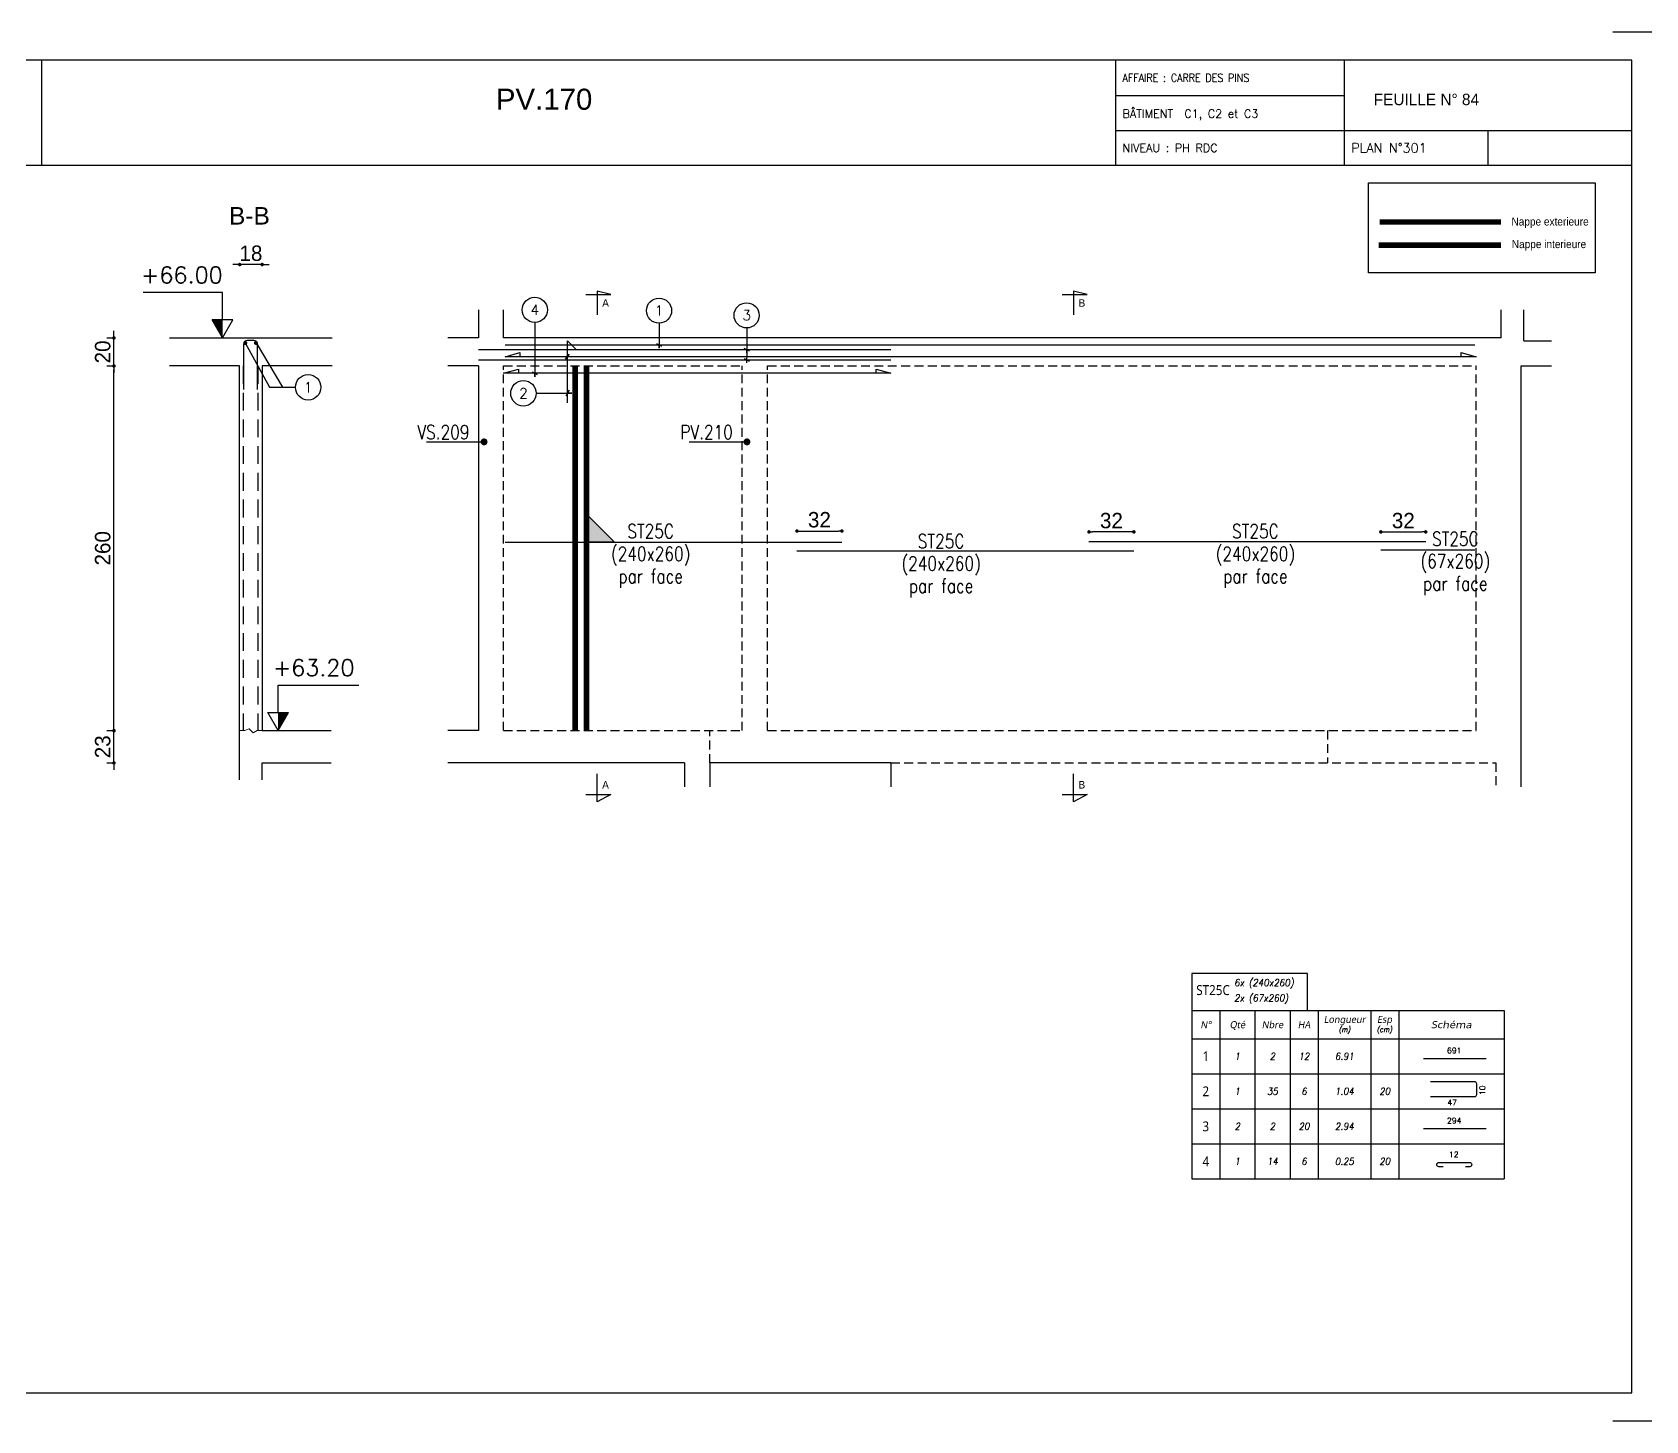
# Model space of a CAD drawing. Header units: metres. Extents: x -5618 to 118954, y -306 to 4637.
# Drawn here: x 83008 to 84158, y 604 to 1594 of the extents above; entities that cross this region are included whole.
import ezdxf
from ezdxf.enums import TextEntityAlignment as Align

# ---------------------------------------------------------------- set-up
doc = ezdxf.new("R2010")
doc.units = ezdxf.units.M
doc.linetypes.add('CACHE', pattern=[9.525, 6.35, -3.175])
doc.linetypes.add('CACHEX2', pattern=[19.05, 12.7, -6.35])
for name, color, linetype in [('COTATION', 1, 'Continuous'), ('GO-CARTOUCHE', 7, 'Continuous'), ('GO-FER-HA', 140, 'Continuous'), ('GO-TEXTE', 9, 'Continuous'), ('GO-TEXTE-FER', 3, 'Continuous'), ('K_ENT_M_Building_V.76', 7, 'Continuous'), ('STR_COTATION', 1, 'Continuous'), ('STR_TS', 22, 'Continuous'), ('STR_TS_TXT', 7, 'Continuous'), ('STR_VOI-POT', 6, 'Continuous')]:
    doc.layers.add(name, color=color, linetype=linetype)
doc.layers.add('Kofragna_forma', color=7, linetype='Continuous', lineweight=70)
doc.styles.add('ARIAL', font='ARIAL.TTF')
doc.styles.add('GrDimensions', font='simplex.shx')
doc.styles.add('Lucida', font='LSANSI.TTF')
doc.styles.add('schéma', font='simplex.shx')
doc.styles.add('Tableau', font='romans.shx', dxfattribs={"width": 0.9, "oblique": 10})
doc.styles.add('Tableau2', font='trebuc.TTF', dxfattribs={"width": 0.9, "oblique": 10})
doc.styles.add('TEXTE', font='romans.shx')
doc.styles.add('TEXTE TS', font='romans.shx', dxfattribs={"width": 0.7, "oblique": 15})
doc.styles.add('TEXTEBA', font='ARIAL.TTF')
doc.dimstyles.new('COUPE-20', dxfattribs={"dimscale": 0.5, "dimtxt": 22, "dimasz": 5, "dimexe": 0.05, "dimexo": 0, "dimgap": 5, "dimtad": 1, "dimdec": 0, "dimdsep": 46, "dimtxsty": 'Standard', "dimblk1": 'DOT', "dimblk2": 'DOT', "dimsah": 1, "dimcen": 0, "dimdle": 150, "dimclrd": 1, "dimclre": 1, "dimclrt": 7, "dimadec": 0, "dimazin": 0, "dimtfac": 1, "dimtdec": 0, "dimtix": 1, "dimtmove": 2, "dimatfit": 3, "dimldrblk": 'DOT', "dimfxl": 0, "dimtvp": 1, "dimtolj": 1, "dimtzin": 0, "dimarcsym": 0})

# ---------------------------------------------------------------- blocks, each defined once
blk = doc.blocks.new('ime')
at = {"layer": 'COTATION', "const_width": 2.5}
blk.add_lwpolyline([(1.2, 0, -1), (-1.2, 0, -1)], format="xyb", close=True, dxfattribs=at)
at = {"layer": 'COTATION'}
blk.add_lwpolyline([(41.1, 0), (0, 0)], dxfattribs=at)
at = {"layer": 'COTATION', "color": 7, "style": 'TEXTE TS', "width": 0.8}
blk.add_attdef('NAME', (9.1, 2), '', height=10, dxfattribs=at)
blk = doc.blocks.new('_DOT')
at = {"color": 0, "linetype": 'ByBlock'}
blk.add_line((-0.5, 0), (-1, 0), dxfattribs=at)
at = {"color": 0, "linetype": 'ByBlock', "const_width": 0.5}
blk.add_lwpolyline([(-0.25, 0, 1), (0.25, 0, 1)], format="xyb", close=True, dxfattribs=at)
blk = doc.blocks.new('*D1205')
at = {"layer": 'COTATION', "color": 1, "lineweight": -2, "ltscale": 4.5}
for p, q in [((83061.3, 1095.8), (83066.3, 1095.8)), ((83066.3, 1098.3), (83066.3, 1100.8)), ((83066.3, 1072.8), (83066.3, 1095.8)), ((83061.3, 1072.8), (83066.3, 1072.8)), ((83066.3, 1070.3), (83066.3, 1067.8))]:
    blk.add_line(p, q, dxfattribs=at)
at = {"layer": 'DEFPOINTS', "color": 0, "lineweight": -3, "ltscale": 4.5}
for p in [(83047.5, 1095.8), (83066.3, 1095.8), (83047.5, 1072.8)]:
    blk.add_point(p, dxfattribs=at)
at = {"layer": 'COTATION', "color": 1, "lineweight": -2, "ltscale": 4.5, "xscale": 2.5, "yscale": 2.5, "zscale": 2.5}
for p, rotation in [((83066.3, 1095.8), 270), ((83066.3, 1072.8), 90)]:
    blk.add_blockref('_DOT', p, dxfattribs=dict(at, rotation=rotation))
at = {"layer": 'COTATION', "color": 7, "lineweight": -3, "ltscale": 4.5, "insert": (83058.3, 1084.3), "char_height": 11, "attachment_point": 5, "rotation": 90}
blk.add_mtext('\\A1;23', dxfattribs=at)
blk = doc.blocks.new('*D1206')
at = {"layer": 'COTATION', "color": 1, "lineweight": -2, "ltscale": 4.5}
for p, q in [((83061.3, 1355.8), (83066.3, 1355.8)), ((83066.3, 1098.3), (83066.3, 1353.3)), ((83061.3, 1095.8), (83066.3, 1095.8))]:
    blk.add_line(p, q, dxfattribs=at)
at = {"layer": 'DEFPOINTS', "color": 0, "lineweight": -3, "ltscale": 4.5}
for p in [(83047.5, 1355.8), (83066.3, 1355.8), (83047.5, 1095.8)]:
    blk.add_point(p, dxfattribs=at)
at = {"layer": 'COTATION', "color": 1, "lineweight": -2, "ltscale": 4.5, "xscale": 2.5, "yscale": 2.5, "zscale": 2.5}
for p, rotation in [((83066.3, 1355.8), 90), ((83066.3, 1095.8), 270)]:
    blk.add_blockref('_DOT', p, dxfattribs=dict(at, rotation=rotation))
at = {"layer": 'COTATION', "color": 7, "lineweight": -3, "ltscale": 4.5, "insert": (83058.3, 1225.8), "char_height": 11, "attachment_point": 5, "rotation": 90}
blk.add_mtext('\\A1;260', dxfattribs=at)
blk = doc.blocks.new('*D1207')
at = {"layer": 'COTATION', "color": 1, "lineweight": -2, "ltscale": 4.5}
for p, q in [((83066.3, 1378.3), (83066.3, 1380.8)), ((83061.3, 1375.8), (83066.3, 1375.8)), ((83066.3, 1355.8), (83066.3, 1375.8)), ((83061.3, 1355.8), (83066.3, 1355.8)), ((83066.3, 1353.3), (83066.3, 1350.8))]:
    blk.add_line(p, q, dxfattribs=at)
at = {"layer": 'DEFPOINTS', "color": 0, "lineweight": -3, "ltscale": 4.5}
for p in [(83047.5, 1375.8), (83066.3, 1375.8), (83047.5, 1355.8)]:
    blk.add_point(p, dxfattribs=at)
at = {"layer": 'COTATION', "color": 1, "lineweight": -2, "ltscale": 4.5, "xscale": 2.5, "yscale": 2.5, "zscale": 2.5}
for p, rotation in [((83066.3, 1375.8), 270), ((83066.3, 1355.8), 90)]:
    blk.add_blockref('_DOT', p, dxfattribs=dict(at, rotation=rotation))
at = {"layer": 'COTATION', "color": 7, "lineweight": -3, "ltscale": 4.5, "insert": (83058.3, 1365.8), "char_height": 11, "attachment_point": 5, "rotation": 90}
blk.add_mtext('\\A1;20', dxfattribs=at)
blk = doc.blocks.new('*D1208')
at = {"layer": 'DEFPOINTS', "color": 0, "lineweight": -3, "ltscale": 4.5}
for p in [(83155.9, 1428.1), (83155.9, 1395.8, 187.7), (83171.9, 1395.8, 187.7)]:
    blk.add_point(p, dxfattribs=at)
at = {"layer": 'STR_COTATION', "color": 1, "lineweight": -2, "ltscale": 4.5}
for p, q in [((83153.4, 1428.1), (83150.9, 1428.1)), ((83155.9, 1428.1), (83155.9, 1428.1)), ((83171.9, 1428.1), (83155.9, 1428.1)), ((83171.9, 1428.1), (83171.9, 1428.1)), ((83174.4, 1428.1), (83176.9, 1428.1))]:
    blk.add_line(p, q, dxfattribs=at)
at = {"layer": 'STR_COTATION', "color": 1, "lineweight": -2, "ltscale": 4.5, "xscale": 2.5, "yscale": 2.5, "zscale": 2.5}
blk.add_blockref('_DOT', (83155.9, 1428.1), dxfattribs=at)
at = {"layer": 'STR_COTATION', "color": 1, "lineweight": -2, "ltscale": 4.5, "xscale": 2.5, "yscale": 2.5, "zscale": 2.5, "rotation": 180}
blk.add_blockref('_DOT', (83171.9, 1428.1), dxfattribs=at)
at = {"layer": 'STR_COTATION', "color": 7, "lineweight": -3, "ltscale": 4.5, "insert": (83163.9, 1436.1), "char_height": 11, "attachment_point": 5}
blk.add_mtext('\\A1;18', dxfattribs=at)
blk = doc.blocks.new('Désignation')
at = {"layer": 'GO-TEXTE-FER'}
for p, q in [((0, 0.8), (8.9, 0.8)), ((0, 0.8), (0, 0)), ((0.8, 0.8), (0.8, 0)), ((1.8, 0.8), (1.8, 0)), ((2.8, 0.8), (2.8, 0)), ((3.6, 0.8), (3.6, 0)), ((5.1, 0.8), (5.1, 0)), ((5.9, 0.8), (5.9, 0)), ((8.9, 0.8), (8.9, 0)), ((0, 0), (8.9, 0))]:
    blk.add_line(p, q, dxfattribs=at)
at = {"layer": 'GO-TEXTE-FER', "style": 'Tableau2', "oblique": 10}
for s, p in [('N°', (0.4, 0.4)), ('Qté', (1.3, 0.4)), ('Nbre', (2.3, 0.4)), ('HA', (3.2, 0.4)), ('Longueur', (4.356, 0.55)), ('Esp', (5.494, 0.55))]:
    blk.add_text(s, height=0.2, dxfattribs=at).set_placement(p, align=Align.MIDDLE_CENTER)
at = {"layer": 'GO-TEXTE-FER', "style": 'Tableau2', "oblique": 10, "width": 1.2}
blk.add_text('Schéma', height=0.2, dxfattribs=at).set_placement((7.4, 0.4), align=Align.MIDDLE_CENTER)
at = {"layer": 'GO-TEXTE-FER', "color": 7, "style": 'Tableau', "oblique": 10, "width": 0.9}
for s, p in [('(m)', (4.356, 0.265)), ('(cm)', (5.494, 0.265))]:
    blk.add_text(s, height=0.15, dxfattribs=at).set_placement(p, align=Align.MIDDLE_CENTER)
blk = doc.blocks.new('Barre libre')
at = {"layer": 'GO-TEXTE-FER'}
for p, q in [((0, 0), (0, -1)), ((0, 0), (8.9, 0)), ((0.8, 0), (0.8, -1)), ((1.8, 0), (1.8, -1)), ((2.8, 0), (2.8, -1)), ((3.6, 0), (3.6, -1)), ((5.1, 0), (5.1, -1)), ((5.9, 0), (5.9, -1)), ((8.9, 0), (8.9, -1)), ((0, -1), (8.9, -1))]:
    blk.add_line(p, q, dxfattribs=at)
at = {"layer": 'GO-TEXTE-FER', "color": 1}
blk.add_line((6.603, -0.563), (8.394, -0.563), dxfattribs=at)
at = {"layer": 'GO-TEXTE-FER', "style": 'Tableau2', "width": 0.9}
blk.add_attdef('NUMERO', text='', height=0.28, dxfattribs=at).set_placement((0.4, -0.5), align=Align.MIDDLE_CENTER)
at = {"layer": 'GO-TEXTE-FER', "style": 'Tableau', "oblique": 10, "width": 0.9}
for tag, p in [('QUANTITE', (1.3, -0.5)), ('NOMBRE', (2.3, -0.5)), ('NUANCE', (3.2, -0.5)), ('LONGUEUR', (4.35, -0.5)), ('ESPACEMENTS', (5.5, -0.5))]:
    blk.add_attdef(tag, text='', height=0.2, dxfattribs=at).set_placement(p, align=Align.MIDDLE_CENTER)
at = {"layer": 'GO-TEXTE-FER', "color": 1, "style": 'Tableau'}
blk.add_attdef('Longueur', text='', height=0.16, dxfattribs=at).set_placement((7.481, -0.336), align=Align.MIDDLE_CENTER)
blk = doc.blocks.new('mrega')
at = {"layer": 'STR_TS_TXT', "style": 'TEXTE TS', "width": 0.8}
for tag, p in [('ST10', (14.5, 0)), ('DIM', (14.5, -16)), ('NOTE', (14.5, -32))]:
    blk.add_attdef(tag, text='', height=10, dxfattribs=at).set_placement(p, align=Align.CENTER)
blk = doc.blocks.new('A$C6F247267')
blk.add_hatch(color=256).paths.add_polyline_path([(0, -0.2), (-0.2, 0), (0, 0)])
blk.add_lwpolyline([(-0.2, 0), (0, 0), (0, -0.2), (-0.2, 0)])
blk = doc.blocks.new('U')
at = {"layer": 'GO-TEXTE-FER'}
for p, q in [((0, 0), (0, -1)), ((0, 0), (8.9, 0)), ((0.8, 0), (0.8, -1)), ((1.8, 0), (1.8, -1)), ((2.8, 0), (2.8, -1)), ((3.6, 0), (3.6, -1)), ((5.1, 0), (5.1, -1)), ((5.9, 0), (5.9, -1)), ((8.9, 0), (8.9, -1)), ((0, -1), (8.9, -1))]:
    blk.add_line(p, q, dxfattribs=at)
at = {"layer": 'GO-TEXTE-FER', "color": 1}
blk.add_lwpolyline([(6.803, -0.65), (8.063, -0.65, 0.414214), (8.123, -0.59), (8.123, -0.29, 0.414214), (8.063, -0.23), (6.803, -0.23)], format="xyb", dxfattribs=at)
at = {"layer": 'GO-TEXTE-FER', "style": 'Tableau2', "width": 0.9}
blk.add_attdef('NUMERO', text='', height=0.28, dxfattribs=at).set_placement((0.4, -0.5), align=Align.MIDDLE_CENTER)
at = {"layer": 'GO-TEXTE-FER', "style": 'Tableau', "oblique": 10, "width": 0.9}
for tag, p in [('QUANTITE', (1.3, -0.5)), ('NOMBRE', (2.3, -0.5)), ('NUANCE', (3.2, -0.5)), ('LONGUEUR', (4.35, -0.5)), ('ESPACEMENTS', (5.5, -0.5))]:
    blk.add_attdef(tag, text='', height=0.2, dxfattribs=at).set_placement(p, align=Align.MIDDLE_CENTER)
at = {"layer": 'GO-TEXTE-FER', "color": 1, "style": 'Tableau'}
blk.add_attdef('Largeur', text='', height=0.16, rotation=90, dxfattribs=at).set_placement((8.284, -0.472), align=Align.MIDDLE_CENTER)
blk.add_attdef('Longueur', text='', height=0.16, dxfattribs=at).set_placement((7.422, -0.819), align=Align.MIDDLE_CENTER)
blk = doc.blocks.new('*D1358')
at = {"layer": 'DEFPOINTS', "color": 0, "linetype": 'ByBlock', "lineweight": -3, "ltscale": 4.5}
for p in [(83585, 1238.1), (83553, 1224.1, 281.5), (83585, 1230.1, 281.5)]:
    blk.add_point(p, dxfattribs=at)
at = {"layer": 'STR_COTATION', "color": 1, "linetype": 'ByBlock', "lineweight": -2, "ltscale": 4.5}
for p, q in [((83553, 1238.2), (83553, 1238.2)), ((83555.5, 1238.1), (83582.5, 1238.1)), ((83585, 1238.2), (83585, 1238.2))]:
    blk.add_line(p, q, dxfattribs=at)
at = {"layer": 'STR_COTATION', "color": 1, "linetype": 'ByBlock', "lineweight": -2, "ltscale": 4.5, "xscale": 2.5, "yscale": 2.5, "zscale": 2.5, "rotation": 180}
blk.add_blockref('_DOT', (83553, 1238.1), dxfattribs=at)
at = {"layer": 'STR_COTATION', "color": 1, "linetype": 'ByBlock', "lineweight": -2, "ltscale": 4.5, "xscale": 2.5, "yscale": 2.5, "zscale": 2.5}
blk.add_blockref('_DOT', (83585, 1238.1), dxfattribs=at)
at = {"layer": 'STR_COTATION', "color": 7, "linetype": 'ByBlock', "lineweight": -3, "ltscale": 4.5, "insert": (83569, 1246.1), "char_height": 11, "attachment_point": 5}
blk.add_mtext('\\A1;32', dxfattribs=at)
blk = doc.blocks.new('*D1359')
at = {"layer": 'DEFPOINTS', "color": 0, "linetype": 'ByBlock', "lineweight": -3, "ltscale": 4.5}
for p in [(83761.1, 1237.5), (83761.1, 1230.3, 281.5), (83793.1, 1224.1, 281.5)]:
    blk.add_point(p, dxfattribs=at)
at = {"layer": 'STR_COTATION', "color": 1, "linetype": 'ByBlock', "lineweight": -2, "ltscale": 4.5}
for p, q in [((83761.1, 1237.6), (83761.1, 1237.6)), ((83790.6, 1237.5), (83763.6, 1237.5)), ((83793.1, 1237.6), (83793.1, 1237.6))]:
    blk.add_line(p, q, dxfattribs=at)
at = {"layer": 'STR_COTATION', "color": 1, "linetype": 'ByBlock', "lineweight": -2, "ltscale": 4.5, "xscale": 2.5, "yscale": 2.5, "zscale": 2.5, "rotation": 180}
blk.add_blockref('_DOT', (83761.1, 1237.5), dxfattribs=at)
at = {"layer": 'STR_COTATION', "color": 1, "linetype": 'ByBlock', "lineweight": -2, "ltscale": 4.5, "xscale": 2.5, "yscale": 2.5, "zscale": 2.5}
blk.add_blockref('_DOT', (83793.1, 1237.5), dxfattribs=at)
at = {"layer": 'STR_COTATION', "color": 7, "linetype": 'ByBlock', "lineweight": -3, "ltscale": 4.5, "insert": (83777.1, 1245.5), "char_height": 11, "attachment_point": 5}
blk.add_mtext('\\A1;32', dxfattribs=at)
blk = doc.blocks.new('*D1360')
at = {"layer": 'DEFPOINTS', "color": 0, "linetype": 'ByBlock', "lineweight": -3, "ltscale": 4.5}
for p in [(84001.1, 1237.5), (84001.1, 1230.3, 281.5), (83969.1, 1224.7, 281.5)]:
    blk.add_point(p, dxfattribs=at)
at = {"layer": 'STR_COTATION', "color": 1, "linetype": 'ByBlock', "lineweight": -2, "ltscale": 4.5}
for p, q in [((83969.1, 1237.6), (83969.1, 1237.6)), ((83971.6, 1237.5), (83998.6, 1237.5)), ((84001.1, 1237.6), (84001.1, 1237.6))]:
    blk.add_line(p, q, dxfattribs=at)
at = {"layer": 'STR_COTATION', "color": 1, "linetype": 'ByBlock', "lineweight": -2, "ltscale": 4.5, "xscale": 2.5, "yscale": 2.5, "zscale": 2.5, "rotation": 180}
blk.add_blockref('_DOT', (83969.1, 1237.5), dxfattribs=at)
at = {"layer": 'STR_COTATION', "color": 1, "linetype": 'ByBlock', "lineweight": -2, "ltscale": 4.5, "xscale": 2.5, "yscale": 2.5, "zscale": 2.5}
blk.add_blockref('_DOT', (84001.1, 1237.5), dxfattribs=at)
at = {"layer": 'STR_COTATION', "color": 7, "linetype": 'ByBlock', "lineweight": -3, "ltscale": 4.5, "insert": (83985.1, 1245.5), "char_height": 11, "attachment_point": 5}
blk.add_mtext('\\A1;32', dxfattribs=at)
blk = doc.blocks.new('Epingle')
at = {"layer": 'GO-TEXTE-FER'}
for p, q in [((0, 0), (0, -1)), ((0, 0), (8.9, 0)), ((0.8, 0), (0.8, -1)), ((1.8, 0), (1.8, -1)), ((2.8, 0), (2.8, -1)), ((3.6, 0), (3.6, -1)), ((5.1, 0), (5.1, -1)), ((5.9, 0), (5.9, -1)), ((8.9, 0), (8.9, -1)), ((0, -1), (8.9, -1))]:
    blk.add_line(p, q, dxfattribs=at)
at = {"layer": 'GO-TEXTE-FER', "color": 1}
blk.add_lwpolyline([(7.162, -0.65), (7.042, -0.65, -1), (7.042, -0.53), (7.922, -0.53, -1), (7.922, -0.65), (7.802, -0.65)], format="xyb", dxfattribs=at)
at = {"layer": 'GO-TEXTE-FER', "style": 'Tableau2', "width": 0.9}
blk.add_attdef('NUMERO', text='', height=0.28, dxfattribs=at).set_placement((0.4, -0.5), align=Align.MIDDLE_CENTER)
at = {"layer": 'GO-TEXTE-FER', "style": 'Tableau', "oblique": 10, "width": 0.9}
for tag, p in [('QUANTITE', (1.3, -0.5)), ('NOMBRE', (2.3, -0.5)), ('NUANCE', (3.2, -0.5)), ('LONGUEUR', (4.35, -0.5)), ('ESPACEMENTS', (5.5, -0.5))]:
    blk.add_attdef(tag, text='', height=0.2, dxfattribs=at).set_placement(p, align=Align.MIDDLE_CENTER)
at = {"layer": 'GO-TEXTE-FER', "color": 1, "style": 'Tableau'}
blk.add_attdef('Longueur', text='', height=0.16, dxfattribs=at).set_placement((7.469, -0.303), align=Align.MIDDLE_CENTER)

msp = doc.modelspace()

# ---------------------------------------------------------------- linework, layer by layer
for p, q in [((83780.03, 1573.71), (83780.03, 1498.77)), ((83943, 1573.74), (83943, 1498.77)), ((83780.03, 1548.71), (83943, 1548.71)), ((83780.03, 1523.72), (83943, 1523.72)), ((83943, 1523.74), (84147.85, 1523.74)), ((84045.33, 1523.74), (84045.33, 1498.77))]:
    msp.add_line(p, q)
at = {"color": 7, "linetype": 'Continuous', "lineweight": -3}
for p, q in [((83151.03, 1388.79, 187.69), (83136.28, 1388.79, 187.69)), ((83143.65, 1375.79, 187.69), (83136.28, 1388.79, 187.69)), ((83151.03, 1388.79, 187.69), (83136.28, 1388.79, 187.69)), ((83143.65, 1375.79, 187.69), (83136.28, 1388.79, 187.69)), ((83143.65, 1375.79, 187.69), (83151.03, 1388.79, 187.69)), ((83143.65, 1375.79, 187.69), (83151.03, 1388.79, 187.69)), ((83175.9, 1108.79, 187.69), (83190.65, 1108.79, 187.69)), ((83183.28, 1095.79, 187.69), (83175.9, 1108.79, 187.69)), ((83175.9, 1108.79, 187.69), (83190.65, 1108.79, 187.69)), ((83183.28, 1095.79, 187.69), (83175.9, 1108.79, 187.69)), ((83183.28, 1095.79, 187.69), (83190.65, 1108.79, 187.69)), ((83183.28, 1095.79, 187.69), (83190.65, 1108.79, 187.69))]:
    msp.add_line(p, q, dxfattribs=at)
for points in [[(84167.85, 1560.38), (84167.85, 1593.71), (84134.52, 1593.71)], [(83014.63, 1573.71), (83014.63, 1498.77)], [(84147.85, 1498.77), (82787.99, 1498.77)], [(84134.52, 603.81), (84167.85, 603.81), (84167.85, 637.14)]]:
    msp.add_lwpolyline(points)
msp.add_lwpolyline([(82787.99, 1573.71), (82787.99, 623.81), (84147.85, 623.81), (84147.85, 1573.71)], close=True)
at = {"lineweight": 18, "elevation": 187.69}
msp.add_lwpolyline([(83171.85, 1095.79), (83168.39, 1095.79), (83165.37, 1094.36), (83162.62, 1097.13), (83159.46, 1095.79), (83155.85, 1095.79)], dxfattribs=at)
at = {"color": 7, "linetype": 'Continuous', "lineweight": -3}
for points in [[(83136.28, 1388.79, 187.69), (83143.65, 1375.79, 187.69), (83143.65, 1388.76, 187.69)], [(83136.28, 1388.79, 187.69), (83143.65, 1375.79, 187.69), (83143.65, 1388.76, 187.69)], [(83190.65, 1108.79, 187.69), (83183.28, 1095.79, 187.69), (83183.28, 1108.75, 187.69)], [(83190.65, 1108.79, 187.69), (83183.28, 1095.79, 187.69), (83183.28, 1108.75, 187.69)]]:
    msp.add_solid(points, dxfattribs=at)
at = {"layer": 'COTATION'}
msp.add_line((83388.02, 1360.73, 281.53), (83390.97, 1364.09, 281.53), dxfattribs=at)
at = {"layer": 'COTATION', "elevation": 281.53}
for points in [[(84026.41, 1362.41), (84026.41, 1365.41), (84036.97, 1362.41), (83344.97, 1362.41), (83355.52, 1365.41), (83355.52, 1362.41)], [(83609.41, 1350.55), (83609.41, 1353.55), (83619.97, 1350.55), (83343.97, 1350.55), (83354.52, 1353.55), (83354.52, 1350.55)]]:
    msp.add_lwpolyline(points, dxfattribs=at)
at = {"layer": 'GO-FER-HA'}
for p, q in [((83515.46, 1361.12, 281.53), (83518.86, 1359.32, 281.53)), ((83517.17, 1365.05, 281.53), (83517.16, 1357.95, 281.53))]:
    msp.add_line(p, q, dxfattribs=at)
at = {"layer": 'GO-FER-HA', "elevation": 281.53}
for points in [[(83366.13, 1386.82, -512.3220063), (83366.2, 1386.82), (83366.2, 1348.15), (83366.2, 1350.55), (83367.9, 1349.66), (83364.5, 1351.45)], [(83454.68, 1386.26, -512.3220063), (83454.75, 1386.26), (83454.75, 1368.39), (83454.75, 1370.79), (83456.45, 1369.9), (83453.06, 1371.69)], [(83517.1, 1382.91, -512.3220063), (83517.17, 1382.91), (83517.17, 1365.05), (83517.17, 1367.45), (83518.87, 1366.55), (83515.47, 1368.34)]]:
    msp.add_lwpolyline(points, format="xyb", dxfattribs=at)
at = {"layer": 'GO-FER-HA'}
for points, elevation in [([(83159.86, 1372.22), (83177.01, 1340.59), (83195.59, 1340.59)], 93.84), ([(83167.56, 1372.22), (83186.34, 1340.59), (83195.59, 1340.59)], 93.84), ([(83367.12, 1336.31), (83392.49, 1336.31), (83389.49, 1336.31), (83390.61, 1338.43), (83388.37, 1334.19)], 281.53)]:
    msp.add_lwpolyline(points, dxfattribs=dict(at, elevation=elevation))
for centre in [(83204.65, 1340.59, 93.84), (83358.06, 1336.31, 281.53)]:
    msp.add_circle(centre, 9.06, dxfattribs=at)
at = {"layer": 'GO-TEXTE', "elevation": 281.53, "flags": 128}
for points in [[(83402.65, 1406.86), (83420.3, 1406.85), (83410.62, 1409.14), (83410.62, 1392.22)], [(83742.09, 1406.86), (83759.74, 1406.85), (83750.07, 1409.14), (83750.06, 1392.22)], [(83402.63, 1050.28), (83420.28, 1050.28), (83410.6, 1045), (83410.6, 1064.92)], [(83742.07, 1050.28), (83759.72, 1050.28), (83750.04, 1045), (83750.04, 1064.92)]]:
    msp.add_lwpolyline(points, dxfattribs=at)
at = {"layer": 'GO-TEXTE-FER', "elevation": 93.84}
msp.add_lwpolyline([(83834.36, 896.18), (83916.86, 896.18), (83916.86, 922.62), (83834.36, 922.62)], close=True, dxfattribs=at)
at = {"layer": 'K_ENT_M_Building_V.76', "color": 30, "linetype": 'Continuous', "lineweight": -3}
for p, q in [((83137.15, 1408.29, 187.69), (83086.99, 1408.29, 187.69)), ((83143.65, 1408.29, 187.69), (83137.15, 1408.29, 187.69)), ((83143.65, 1408.29, 187.69), (83137.15, 1408.29, 187.69)), ((83143.65, 1388.79, 187.69), (83143.65, 1408.29, 187.69)), ((83143.65, 1388.79, 187.69), (83143.65, 1408.29, 187.69)), ((83183.28, 1108.79, 187.69), (83183.28, 1128.29, 187.69)), ((83183.28, 1128.29, 187.69), (83189.78, 1128.29, 187.69)), ((83183.28, 1108.79, 187.69), (83183.28, 1128.29, 187.69)), ((83183.28, 1128.29, 187.69), (83189.78, 1128.29, 187.69)), ((83189.78, 1128.29, 187.69), (83240.82, 1128.29, 187.69))]:
    msp.add_line(p, q, dxfattribs=at)
at = {"layer": 'Kofragna_forma', "color": 4, "lineweight": -3}
for p, q in [((83325.97, 1395.79, 281.53), (83325.97, 1375.79, 281.53)), ((83343.97, 1375.79, 281.53), (83343.97, 1395.79, 281.53)), ((84054.92, 1375.79, 281.53), (84054.92, 1395.79, 281.53)), ((84071.01, 1373.79, 281.53), (84071.01, 1395.79, 281.53)), ((83105.85, 1375.79, 187.69), (83171.85, 1375.79, 281.53)), ((83171.85, 1375.79, 281.53), (83221.85, 1375.79, 281.53)), ((83325.97, 1375.79, 281.53), (83304.17, 1375.79, 281.53)), ((84054.92, 1375.79, 281.53), (83343.97, 1375.79, 281.53)), ((84071.01, 1373.79, 281.53), (84090.71, 1373.79, 281.53)), ((83155.85, 1355.79, 187.69), (83105.85, 1355.79, 187.69)), ((83155.85, 1072.79, 187.69), (83155.85, 1355.79, 187.69)), ((83171.85, 1355.79, 187.69), (83171.85, 1095.79, 187.69)), ((83221.85, 1355.79, 281.53), (83171.85, 1355.79, 281.53)), ((83325.97, 1355.79, 281.53), (83304.17, 1355.79, 281.53)), ((83325.97, 1355.79, 281.53), (83325.97, 1156.79, 281.53)), ((84069.01, 1055.79, 281.53), (84069.01, 1355.79, 281.53)), ((84069.01, 1355.79, 281.53), (84090.71, 1355.79, 281.53)), ((83325.96, 1156.79, 281.53), (83325.96, 1095.79, 281.53)), ((83171.85, 1095.79, 187.69), (83220.96, 1095.79, 187.69)), ((83325.96, 1095.79, 281.53), (83304.17, 1095.79, 281.53)), ((83155.85, 1060.79, 187.69), (83155.85, 1072.79, 187.69)), ((83171.85, 1060.79, 187.69), (83171.85, 1072.79, 187.69)), ((83171.85, 1072.79, 187.69), (83220.96, 1072.79, 187.69)), ((83472.97, 1072.79, 281.53), (83304.17, 1072.79, 281.53)), ((83472.97, 1072.79, 281.53), (83472.97, 1055.79, 281.53)), ((83490.97, 1072.79, 281.53), (83490.97, 1055.79, 281.53)), ((83619.97, 1072.79, 281.53), (83490.97, 1072.79, 281.53)), ((83619.97, 1072.79, 281.53), (83619.97, 1055.79, 281.53))]:
    msp.add_line(p, q, dxfattribs=at)
at = {"layer": 'Kofragna_forma', "linetype": 'CACHE', "lineweight": -3}
for p, q in [((83343.97, 1095.79, 281.53), (83343.97, 1355.79, 281.53)), ((83343.97, 1355.79, 281.53), (83513.97, 1355.79, 281.53)), ((83513.97, 1095.79, 281.53), (83513.97, 1355.79, 281.53)), ((83531.97, 1095.79, 281.53), (83531.97, 1355.79, 281.53)), ((83531.97, 1355.79, 281.53), (84036.97, 1355.79, 281.53)), ((84036.97, 1095.79, 281.53), (84036.97, 1355.79, 281.53)), ((83343.97, 1095.79, 281.53), (83513.97, 1095.79, 281.53)), ((83490.97, 1072.79, 281.53), (83490.97, 1095.79, 281.53)), ((83531.97, 1095.79, 281.53), (84036.97, 1095.79, 281.53)), ((83930.97, 1095.79, 281.53), (83930.97, 1072.79, 281.53)), ((83619.97, 1072.79, 281.53), (84050.92, 1072.79, 281.53)), ((84050.92, 1072.79, 281.53), (84050.92, 1055.79, 281.53))]:
    msp.add_line(p, q, dxfattribs=at)
at = {"layer": 'STR_TS', "color": 3}
for p, q in [((84001.11, 1230.31, 281.53), (83761.06, 1230.31, 281.53)), ((83344.97, 1230.1, 281.53), (83585.01, 1230.1, 281.53)), ((83553.01, 1224.11, 281.53), (83793.06, 1224.11, 281.53)), ((83969.11, 1224.7, 281.53), (84035.97, 1224.7, 281.53))]:
    msp.add_line(p, q, dxfattribs=at)
at = {"layer": 'STR_TS', "color": 7}
msp.add_lwpolyline([(83960.32, 1486.45), (84121.87, 1486.45), (84121.87, 1422.16), (83960.32, 1422.16)], close=True, dxfattribs=at)
at = {"layer": 'STR_TS', "linetype": 'CACHE', "ltscale": 2, "const_width": 4}
msp.add_lwpolyline([(84054.74, 1458.45), (83968.18, 1458.45)], dxfattribs=at)
at = {"layer": 'STR_TS', "const_width": 4}
msp.add_lwpolyline([(84054.74, 1442), (83967.62, 1442)], dxfattribs=at)
at = {"layer": 'STR_TS', "linetype": 'ByBlock', "ltscale": 2, "const_width": 4, "elevation": 281.53}
msp.add_lwpolyline([(83395.01, 1095.79), (83395.01, 1355.79)], dxfattribs=at)
at = {"layer": 'STR_TS', "linetype": 'CACHE', "ltscale": 2, "const_width": 4, "elevation": 281.53}
msp.add_lwpolyline([(83403.05, 1095.79), (83403.05, 1355.79)], dxfattribs=at)
at = {"layer": 'STR_VOI-POT'}
for p, q in [((83344.97, 1370.79, 281.53), (84035.97, 1370.79, 281.53)), ((83325.97, 1367.45, 281.53), (83619.97, 1367.45, 281.53)), ((83325.97, 1360.22, 281.53), (83619.97, 1360.22, 281.53))]:
    msp.add_line(p, q, dxfattribs=at)
at = {"layer": 'STR_VOI-POT', "const_width": 1.44, "elevation": 93.84}
for points in [[(83159.14, 1372.22, -1), (83160.58, 1372.22, -1)], [(83166.69, 1372.22, -1), (83168.13, 1372.22, -1)]]:
    msp.add_lwpolyline(points, format="xyb", close=True, dxfattribs=at)
at = {"layer": 'STR_VOI-POT'}
msp.add_lwpolyline([(83168.54, 1338.95), (83168.54, 1371.45, 0.4142136), (83166.04, 1373.95), (83161.1, 1373.95, 0.4142136), (83158.6, 1371.45), (83158.6, 1338.95)], format="xyb", dxfattribs=at)
at = {"layer": 'STR_VOI-POT', "elevation": 281.53}
msp.add_lwpolyline([(83389.49, 1329.46), (83389.49, 1373.79), (83395.48, 1367.81)], dxfattribs=at)
at = {"layer": 'STR_VOI-POT', "color": 1, "linetype": 'CACHEX2', "elevation": 187.69}
for points in [[(83158.42, 1355.79), (83158.42, 1095.79)], [(83168.85, 1355.79), (83168.85, 1095.79)]]:
    msp.add_lwpolyline(points, dxfattribs=at)

# ---------------------------------------------------------------- block references
at = {"layer": 'COTATION'}
ref = msp.add_blockref('ime', (83330.03, 1301.69, 281.53), dxfattribs=dict(at, xscale=-1))
ref.add_attrib('NAME', 'VS.209', (83282.57, 1303.69, 281.53), dxfattribs={"color": 7, "height": 10, "style": 'TEXTE TS', "width": 0.8})
ref = msp.add_blockref('ime', (83517.39, 1301.69, 281.53), dxfattribs=dict(at, xscale=-1))
ref.add_attrib('NAME', 'PV.210', (83469.92, 1303.69, 281.53), dxfattribs={"color": 7, "height": 10, "style": 'TEXTE TS', "width": 0.8})
at = {"layer": 'GO-FER-HA', "xscale": 25, "yscale": 25, "zscale": 25}
msp.add_blockref('Désignation', (83834.36, 876.18, 93.84), dxfattribs=at)
at = {"layer": 'GO-TEXTE-FER', "xscale": 25, "yscale": 25, "zscale": 25}
for name, p, values in [('Barre libre', (83834.36, 876.18, 93.84), {'NUMERO': '1', 'QUANTITE': '1', 'NOMBRE': '2', 'NUANCE': '12', 'Longueur': '691', 'LONGUEUR': '6.91'}), ('U', (83834.36, 851.18, 93.84), {'NUMERO': '2', 'QUANTITE': '1', 'NOMBRE': '35', 'NUANCE': '6', 'Longueur': '47', 'Largeur': '10', 'LONGUEUR': '1.04', 'ESPACEMENTS': '20'}), ('Barre libre', (83834.36, 826.18, 93.84), {'NUMERO': '3', 'QUANTITE': '2', 'NOMBRE': '2', 'NUANCE': '20', 'Longueur': '294', 'LONGUEUR': '2.94'}), ('Epingle', (83834.36, 801.18, 93.84), {'NUMERO': '4', 'QUANTITE': '1', 'NOMBRE': '14', 'NUANCE': '6', 'Longueur': '12', 'LONGUEUR': '0.25', 'ESPACEMENTS': '20'})]:
    msp.add_blockref(name, p, dxfattribs=at).add_auto_attribs(values)
at = {"layer": 'STR_TS', "xscale": 100, "yscale": 100, "zscale": 100, "rotation": 180}
msp.add_blockref('A$C6F247267', (83403.05, 1230.1, 304.07), dxfattribs=at)
at = {"layer": 'STR_TS_TXT'}
for p, values in [((83434.24, 1232.93, 469.22), {'NOTE': 'par face', 'ST10': 'ST25C', 'DIM': '(240x260)'}), ((83865.19, 1232.93, 469.22), {'NOTE': 'par face', 'ST10': 'ST25C', 'DIM': '(240x260)'}), ((83641.22, 1225.98), {'NOTE': 'par face', 'ST10': 'ST25C', 'DIM': '(240x260)'}), ((84007.65, 1227.63), {'NOTE': 'par face', 'ST10': 'ST25C', 'DIM': '(67x260)'})]:
    msp.add_blockref('mrega', p, dxfattribs=at).add_auto_attribs(values)

# ---------------------------------------------------------------- texts
at = {"style": 'schéma', "width": 0.85}
msp.add_text('AFFAIRE : CARRE DES PINS', height=5.8328, dxfattribs=at).set_placement((83785.03, 1558.3))
for s, height, style, p in [('PV.170', 15, 'ARIAL', (83338.45, 1538.47, 93.84)), ('BÂTIMENT  C1, C2 et C3', 5.8328, 'schéma', (83785.03, 1532.74)), ('NIVEAU : PH RDC', 5.8328, 'schéma', (83785.03, 1508.3)), ('PLAN N°301', 6.666, 'schéma', (83948, 1507.89))]:
    msp.add_text(s, height=height, dxfattribs=dict(style=style)).set_placement(p)
at = {"linetype": 'ByBlock', "lineweight": -3, "ltscale": 4.5}
msp.add_text('FEUILLE N° 84', height=8.2, dxfattribs=at).set_placement((83964, 1541.72))
at = {"layer": 'GO-CARTOUCHE', "color": 2, "style": 'TEXTEBA', "width": 0.9}
for s, p in [('Nappe exterieure', (84089.68, 1455.9)), ('Nappe interieure', (84088.91, 1439.81))]:
    msp.add_text(s, height=5.7024, dxfattribs=at).set_placement(p, align=Align.CENTER)
at = {"layer": 'GO-FER-HA', "style": 'TEXTE'}
for s, p in [('4', (83366.2, 1395.87, 375.53)), ('1', (83454.75, 1395.32, 375.53)), ('3', (83517.17, 1391.97, 375.53))]:
    msp.add_text(s, height=7.2, rotation=360, dxfattribs=at).set_placement(p, align=Align.MIDDLE_CENTER)
for s, p in [('1', (83204.65, 1340.59, 93.84)), ('2', (83358.06, 1336.31, 281.53))]:
    msp.add_text(s, height=7.2, dxfattribs=at).set_placement(p, align=Align.MIDDLE_CENTER)
at = {"layer": 'GO-TEXTE', "style": 'TEXTEBA'}
msp.add_text('B-B', height=12.497, dxfattribs=at).set_placement((83148.26, 1456.62, 187.69))
at = {"layer": 'GO-TEXTE', "linetype": 'Continuous', "style": 'Lucida'}
for s, rotation, p in [('A', 359.98193, (83414.23, 1398.06, 281.53)), ('B', 359.98193, (83753.68, 1398.06, 281.53)), ('A', 0.0018, (83414.21, 1054.55, 281.53)), ('B', 0.0018, (83753.65, 1054.55, 281.53))]:
    msp.add_text(s, height=5.32, rotation=rotation, dxfattribs=at).set_placement(p)
at = {"layer": 'GO-TEXTE-FER', "style": 'Tableau', "oblique": 10, "width": 0.9}
for s, p in [('2x (67x260)', (83864.54, 902.62, 93.84)), ('6x (240x260)', (83864.54, 913.68, 93.84))]:
    msp.add_text(s, height=5.0562, dxfattribs=at).set_placement(p)
at = {"layer": 'GO-TEXTE-FER', "style": 'Tableau2', "width": 0.9}
msp.add_attdef('ST25C', text='1', height=7.08, dxfattribs=at).set_placement((83849.5, 910.82, 93.84), align=Align.MIDDLE_CENTER)
at = {"layer": 'K_ENT_M_Building_V.76', "color": 0, "linetype": 'Continuous', "lineweight": -3, "char_height": 11.7, "style": 'GrDimensions'}
for s, insert, attachment_point in [('+66.00', (83143.79, 1414.79, 187.69), 9), ('\\A1;+63.20', (83179.54, 1134.79, 187.69), 7)]:
    msp.add_mtext(s, dxfattribs=dict(at, insert=insert, attachment_point=attachment_point))

# ---------------------------------------------------------------- dimensions: what is measured, and where the dimension line sits
at = {"layer": 'COTATION', "lineweight": -3, "ltscale": 4.5}
for base, p1, p2, picture, middle in [((83066.28, 1375.79, 93.84), (83047.45, 1355.79, 93.84), (83047.45, 1375.79, 93.84), '*D1207', (83058.28, 1365.79, 93.84)), ((83066.28, 1355.79, 93.84), (83047.45, 1095.79, 93.84), (83047.45, 1355.79, 93.84), '*D1206', (83058.28, 1225.79, 93.84)), ((83066.28, 1095.79, 93.84), (83047.45, 1072.79, 93.84), (83047.45, 1095.79, 93.84), '*D1205', (83058.28, 1084.29, 93.84))]:
    dim = msp.add_linear_dim(base=base, p1=p1, p2=p2, angle=90, dimstyle='COUPE-20', dxfattribs=at)
    dim.commit()
    dim.dimension.update_dxf_attribs({"geometry": picture, "text_midpoint": middle})
at = {"layer": 'STR_COTATION', "lineweight": -3, "ltscale": 4.5}
dim = msp.add_linear_dim(base=(83155.85, 1428.07), p1=(83171.85, 1395.79, 187.69), p2=(83155.85, 1395.79, 187.69), angle=180, text='18', dimstyle='COUPE-20', override={"dimfxl": 0.1}, dxfattribs=at)
dim.commit()
dim.dimension.update_dxf_attribs({"geometry": '*D1208', "text_midpoint": (83163.85, 1436.07)})
at = {"layer": 'STR_COTATION', "linetype": 'ByBlock', "lineweight": -3, "ltscale": 4.5}
for base, p1, p2, picture, middle in [((83585.01, 1238.14), (83553.01, 1224.11, 281.53), (83585.01, 1230.1, 281.53), '*D1358', (83569.01, 1246.14)), ((83761.06, 1237.53), (83793.06, 1224.11, 281.53), (83761.06, 1230.31, 281.53), '*D1359', (83777.06, 1245.53)), ((84001.11, 1237.53), (83969.11, 1224.7, 281.53), (84001.11, 1230.31, 281.53), '*D1360', (83985.11, 1245.53))]:
    dim = msp.add_linear_dim(base=base, p1=p1, p2=p2, dimstyle='COUPE-20', override={"dimfxl": 0.1}, dxfattribs=at)
    dim.commit()
    dim.dimension.update_dxf_attribs({"geometry": picture, "text_midpoint": middle})

doc.saveas('drawing.dxf')
